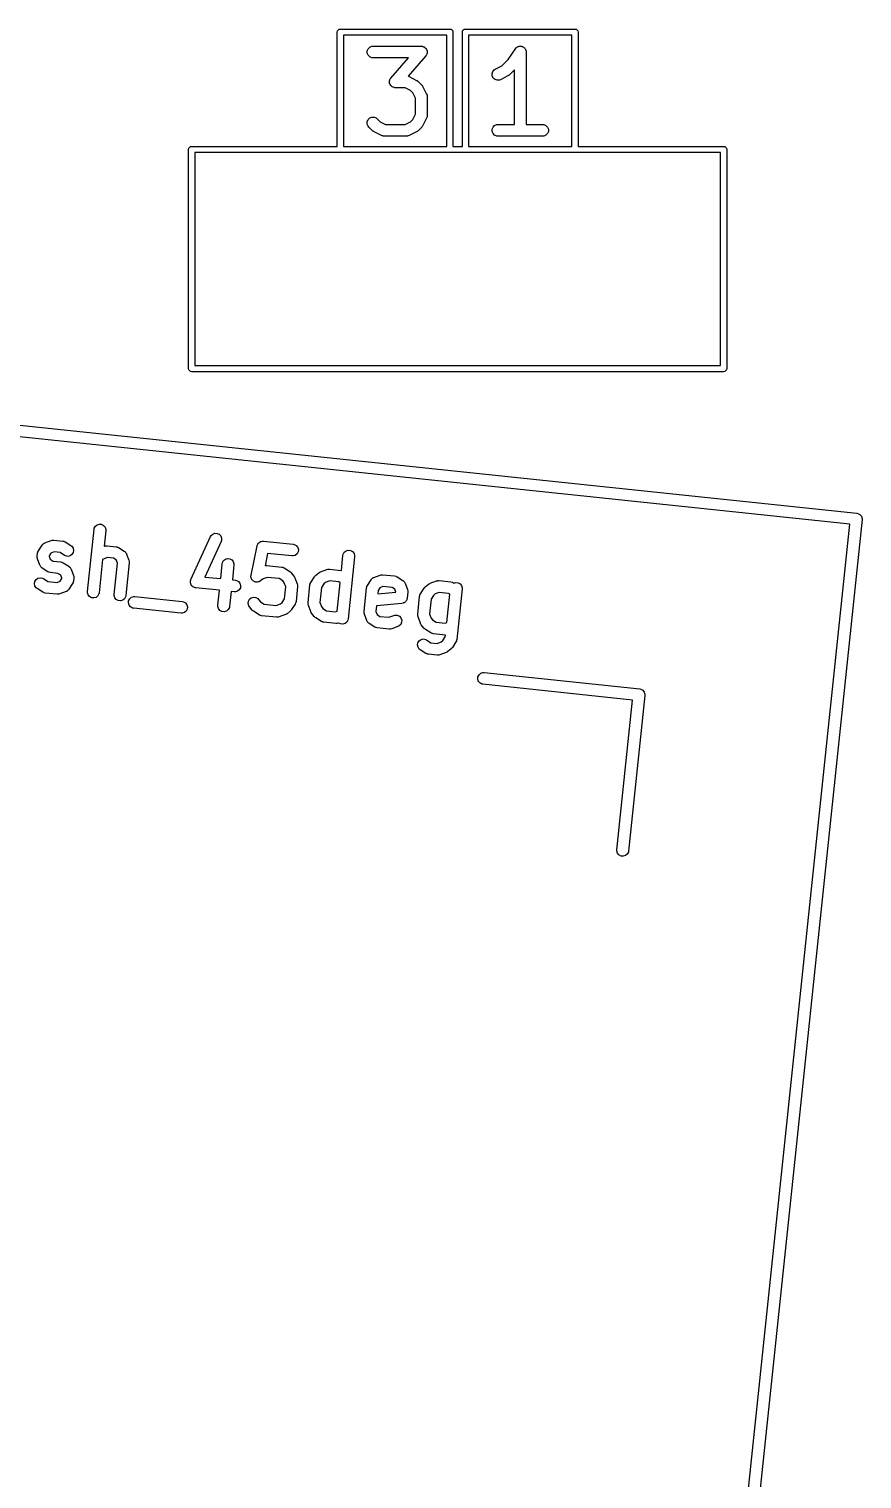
# Model space of a CAD drawing. Extents: x 13 to 301, y -107 to -13.
# Drawn here: x 253.41 to 264.06, y -32.46 to -13.93 of the extents above; entities that cross this region are included whole.
import ezdxf

# ---------------------------------------------------------------- set-up
doc = ezdxf.new("R2010")
doc.units = 0
doc.layers.add('BLACK', color=7, linetype='CONTINUOUS')

msp = doc.modelspace()

# ---------------------------------------------------------------- linework, layer by layer
at = {"layer": 'BLACK', "linetype": 'CONTINUOUS'}
for p, q in [((257.353683, -13.967754), (257.356728, -13.952447)), ((257.353683, -15.427754), (257.353683, -13.967754)), ((257.356728, -13.952447), (257.378376, -13.930799)), ((257.378376, -13.930799), (257.393683, -13.927754)), ((257.393683, -13.927754), (258.793683, -13.927754)), ((257.433683, -14.007754), (257.433683, -15.427754)), ((258.753683, -14.007754), (257.433683, -14.007754)), ((258.753683, -15.427754), (258.753683, -14.007754)), ((258.793683, -13.927754), (258.80899, -13.930799)), ((258.80899, -13.930799), (258.830638, -13.952447)), ((258.830638, -13.952447), (258.833683, -13.967754)), ((258.833683, -13.967754), (258.833683, -15.427754)), ((258.953683, -13.967754), (258.956728, -13.952447)), ((258.953683, -15.427754), (258.953683, -13.967754)), ((258.956728, -13.952447), (258.978376, -13.930799)), ((258.978376, -13.930799), (258.993683, -13.927754)), ((258.993683, -13.927754), (260.393683, -13.927754)), ((259.033683, -14.007754), (259.033683, -15.427754)), ((260.353683, -14.007754), (259.033683, -14.007754)), ((260.353683, -15.427754), (260.353683, -14.007754)), ((260.393683, -13.927754), (260.40899, -13.930799)), ((260.40899, -13.930799), (260.430638, -13.952447)), ((260.430638, -13.952447), (260.433683, -13.967754)), ((260.433683, -13.967754), (260.433683, -15.427754)), ((257.736791, -14.207941), (257.74799, -14.180905)), ((257.736791, -14.237205), (257.736791, -14.207941)), ((257.74799, -14.264241), (257.736791, -14.237205)), ((257.74799, -14.180905), (257.768682, -14.160213)), ((257.768682, -14.284933), (257.74799, -14.264241)), ((257.768682, -14.160213), (257.795718, -14.149014)), ((257.795718, -14.149014), (257.81035, -14.147573)), ((257.81035, -14.147573), (258.429397, -14.147573)), ((258.429397, -14.147573), (258.437135, -14.148335)), ((258.437135, -14.148335), (258.439103, -14.148204)), ((258.439103, -14.148204), (258.440458, -14.148662)), ((258.440458, -14.148662), (258.444029, -14.149014)), ((258.444029, -14.149014), (258.455286, -14.153677)), ((258.455286, -14.153677), (258.466824, -14.157579)), ((258.466824, -14.157579), (258.468728, -14.159244)), ((258.468728, -14.159244), (258.471065, -14.160213)), ((258.471065, -14.160213), (258.479675, -14.168823)), ((258.479675, -14.168823), (258.488848, -14.176849)), ((258.490361, -14.265636), (258.48584, -14.271961)), ((258.488848, -14.176849), (258.48997, -14.179118)), ((258.48997, -14.179118), (258.491757, -14.180905)), ((258.491757, -14.264241), (258.490361, -14.265636)), ((258.491757, -14.180905), (258.496417, -14.192155)), ((258.492305, -14.262917), (258.491757, -14.264241)), ((258.494391, -14.26), (258.492305, -14.262917)), ((258.498292, -14.248462), (258.494391, -14.26)), ((258.496417, -14.192155), (258.50182, -14.203081)), ((258.502956, -14.237205), (258.498292, -14.248462)), ((258.50182, -14.203081), (258.501988, -14.205604)), ((258.501988, -14.205604), (258.502956, -14.207941)), ((258.502956, -14.207941), (258.502956, -14.220125)), ((258.502956, -14.220125), (258.503766, -14.232279)), ((258.503766, -14.232279), (258.502956, -14.234674)), ((258.502956, -14.234674), (258.502956, -14.237205)), ((259.540159, -14.31765), (259.631279, -14.18097)), ((259.631279, -14.18097), (259.631313, -14.180927)), ((259.631313, -14.180927), (259.631323, -14.180905)), ((259.631323, -14.180905), (259.631374, -14.180853)), ((259.631374, -14.180853), (259.640595, -14.169595)), ((259.640595, -14.169595), (259.646764, -14.165463)), ((259.646764, -14.165463), (259.652015, -14.160213)), ((259.652015, -14.160213), (259.658804, -14.1574)), ((259.658804, -14.1574), (259.66491, -14.153312)), ((259.66491, -14.153312), (259.67219, -14.151855)), ((259.67219, -14.151855), (259.679051, -14.149014)), ((259.679051, -14.149014), (259.686399, -14.149014)), ((259.686399, -14.149014), (259.693604, -14.147573)), ((259.693604, -14.147573), (259.700888, -14.149014)), ((259.700888, -14.149014), (259.708315, -14.149014)), ((259.708315, -14.149014), (259.715103, -14.151826)), ((259.715103, -14.151826), (259.722312, -14.153252)), ((259.722312, -14.153252), (259.728491, -14.157371)), ((259.728491, -14.157371), (259.735351, -14.160213)), ((259.735351, -14.160213), (259.740544, -14.165406)), ((259.740544, -14.165406), (259.746661, -14.169484)), ((259.746661, -14.169484), (259.750794, -14.175656)), ((259.750794, -14.175656), (259.756043, -14.180905)), ((259.756043, -14.180905), (259.758854, -14.187692)), ((259.758854, -14.187692), (259.762944, -14.193799)), ((259.762944, -14.193799), (259.7644, -14.20108)), ((259.7644, -14.20108), (259.767242, -14.207941)), ((259.767242, -14.207941), (259.768667, -14.222417)), ((259.768667, -14.222417), (259.768683, -14.222494)), ((259.768683, -14.222494), (259.768677, -14.22252)), ((259.768677, -14.22252), (259.768683, -14.222573)), ((259.768683, -14.222573), (259.768683, -15.147573)), ((257.795718, -14.296132), (257.768682, -14.284933)), ((257.81035, -14.297573), (257.795718, -14.296132)), ((258.264115, -14.297573), (257.81035, -14.297573)), ((258.039621, -14.554137), (258.264115, -14.297573)), ((258.48584, -14.271961), (258.258944, -14.53127)), ((259.342812, -14.471145), (259.361985, -14.449037)), ((259.361985, -14.449037), (259.374428, -14.441205)), ((259.374428, -14.441205), (259.45878, -14.399029)), ((259.45878, -14.399029), (259.540159, -14.31765)), ((259.618683, -14.451258), (259.55624, -14.513701)), ((259.618683, -15.147573), (259.618683, -14.451258)), ((258.021695, -14.593819), (258.022505, -14.591423)), ((258.022505, -14.605972), (258.021695, -14.593819)), ((258.022505, -14.588893), (258.027168, -14.577635)), ((258.022505, -14.591423), (258.022505, -14.588893)), ((258.022505, -14.618157), (258.022505, -14.605972)), ((258.023472, -14.620493), (258.022505, -14.618157)), ((258.023641, -14.623017), (258.023472, -14.620493)), ((258.029043, -14.633942), (258.023641, -14.623017)), ((258.027168, -14.577635), (258.03107, -14.566098)), ((258.033704, -14.645193), (258.029043, -14.633942)), ((258.03107, -14.566098), (258.033155, -14.56318)), ((258.033155, -14.56318), (258.033704, -14.561857)), ((258.033704, -14.561857), (258.035099, -14.560461)), ((258.035099, -14.560461), (258.039621, -14.554137)), ((258.258944, -14.53127), (258.272462, -14.536443)), ((258.272462, -14.536443), (258.3677, -14.584062)), ((258.3677, -14.584062), (258.373999, -14.588026)), ((258.373999, -14.588026), (258.375827, -14.588784)), ((258.375827, -14.588784), (258.377883, -14.590472)), ((258.377883, -14.590472), (258.380143, -14.591894)), ((258.380143, -14.591894), (258.381442, -14.593392)), ((258.381442, -14.593392), (258.387192, -14.598111)), ((258.387192, -14.598111), (258.434811, -14.64573)), ((259.333558, -14.498906), (259.342812, -14.471145)), ((259.335632, -14.528096), (259.333558, -14.498906)), ((259.348719, -14.554271), (259.335632, -14.528096)), ((259.370827, -14.573444), (259.348719, -14.554271)), ((259.398588, -14.582698), (259.370827, -14.573444)), ((259.427778, -14.580624), (259.398588, -14.582698)), ((259.44151, -14.575369), (259.427778, -14.580624)), ((259.536748, -14.52775), (259.44151, -14.575369)), ((259.543047, -14.523785), (259.536748, -14.52775)), ((259.544875, -14.523028), (259.543047, -14.523785)), ((259.546931, -14.521339), (259.544875, -14.523028)), ((259.549191, -14.519918), (259.546931, -14.521339)), ((259.55049, -14.518419), (259.549191, -14.519918)), ((259.55624, -14.513701), (259.55049, -14.518419)), ((258.03549, -14.646979), (258.033704, -14.645193)), ((258.036613, -14.649249), (258.03549, -14.646979)), ((258.045785, -14.657274), (258.036613, -14.649249)), ((258.054396, -14.665885), (258.045785, -14.657274)), ((258.056732, -14.666853), (258.054396, -14.665885)), ((258.058637, -14.668519), (258.056732, -14.666853)), ((258.070174, -14.67242), (258.058637, -14.668519)), ((258.081432, -14.677084), (258.070174, -14.67242)), ((258.085002, -14.677435), (258.081432, -14.677084)), ((258.086358, -14.677894), (258.085002, -14.677435)), ((258.088325, -14.677762), (258.086358, -14.677894)), ((258.096064, -14.678525), (258.088325, -14.677762)), ((258.221216, -14.678525), (258.096064, -14.678525)), ((258.289732, -14.712783), (258.221216, -14.678525)), ((258.320139, -14.74319), (258.289732, -14.712783)), ((258.354397, -14.811706), (258.320139, -14.74319)), ((258.354397, -15.014391), (258.354397, -14.811706)), ((258.434811, -14.64573), (258.439529, -14.651479)), ((258.439529, -14.651479), (258.441028, -14.652779)), ((258.441028, -14.652779), (258.442449, -14.655038)), ((258.442449, -14.655038), (258.444138, -14.657095)), ((258.444138, -14.657095), (258.444895, -14.658922)), ((258.444895, -14.658922), (258.44886, -14.665222)), ((258.44886, -14.665222), (258.496479, -14.76046)), ((258.496479, -14.76046), (258.501734, -14.774191)), ((258.501734, -14.774191), (258.501925, -14.77688)), ((258.501925, -14.77688), (258.502956, -14.779369)), ((258.502956, -14.779369), (258.504397, -14.794001)), ((258.504397, -14.794001), (258.504397, -15.032096)), ((257.736791, -15.112702), (257.74799, -15.085666)), ((257.736791, -15.141965), (257.736791, -15.112702)), ((257.747989, -15.169001), (257.736791, -15.141965)), ((257.757316, -15.180366), (257.747989, -15.169001)), ((257.74799, -15.085666), (257.768683, -15.064973)), ((257.804935, -15.227986), (257.757316, -15.180366)), ((257.768683, -15.064973), (257.795719, -15.053775)), ((257.795719, -15.053775), (257.824982, -15.053775)), ((257.824982, -15.053775), (257.852018, -15.064974)), ((257.852018, -15.064974), (257.863384, -15.074302)), ((257.863384, -15.074302), (257.902396, -15.113315)), ((257.902396, -15.113315), (257.970912, -15.147573)), ((257.970912, -15.147573), (258.221216, -15.147573)), ((258.221216, -15.147573), (258.289731, -15.113315)), ((258.289731, -15.113315), (258.320138, -15.082907)), ((258.320138, -15.082907), (258.354397, -15.014391)), ((258.434811, -15.180367), (258.387193, -15.227986)), ((258.439529, -15.174617), (258.434811, -15.180367)), ((258.441028, -15.173318), (258.439529, -15.174617)), ((258.442449, -15.171059), (258.441028, -15.173318)), ((258.444139, -15.169001), (258.442449, -15.171059)), ((258.444896, -15.167171), (258.444139, -15.169001)), ((258.44886, -15.160875), (258.444896, -15.167171)), ((258.496479, -15.065637), (258.44886, -15.160875)), ((258.501734, -15.051906), (258.496479, -15.065637)), ((258.501925, -15.049216), (258.501734, -15.051906)), ((258.502956, -15.046728), (258.501925, -15.049216)), ((258.504397, -15.032096), (258.502956, -15.046728)), ((259.33441, -15.207941), (259.345609, -15.180905)), ((259.345609, -15.180905), (259.366301, -15.160213)), ((259.366301, -15.160213), (259.393337, -15.149014)), ((259.393337, -15.149014), (259.407969, -15.147573)), ((259.407969, -15.147573), (259.618683, -15.147573)), ((259.768683, -15.147573), (259.979397, -15.147573)), ((259.979397, -15.147573), (259.994029, -15.149014)), ((259.994029, -15.149014), (260.021065, -15.160213)), ((260.021065, -15.160213), (260.041757, -15.180905)), ((260.041757, -15.180905), (260.052956, -15.207941)), ((257.810684, -15.232704), (257.804935, -15.227986)), ((257.811985, -15.234204), (257.810684, -15.232704)), ((257.814244, -15.235626), (257.811985, -15.234204)), ((257.816301, -15.237314), (257.814244, -15.235626)), ((257.818128, -15.238071), (257.816301, -15.237314)), ((257.824428, -15.242036), (257.818128, -15.238071)), ((257.919666, -15.289655), (257.824428, -15.242036)), ((257.933397, -15.29491), (257.919666, -15.289655)), ((257.936086, -15.295101), (257.933397, -15.29491)), ((257.938575, -15.296132), (257.936086, -15.295101)), ((257.953207, -15.297573), (257.938575, -15.296132)), ((258.238921, -15.297573), (257.953207, -15.297573)), ((258.253553, -15.296132), (258.238921, -15.297573)), ((258.256042, -15.2951), (258.253553, -15.296132)), ((258.25873, -15.29491), (258.256042, -15.2951)), ((258.272462, -15.289655), (258.25873, -15.29491)), ((258.3677, -15.242036), (258.272462, -15.289655)), ((258.373999, -15.238071), (258.3677, -15.242036)), ((258.375827, -15.237314), (258.373999, -15.238071)), ((258.377883, -15.235626), (258.375827, -15.237314)), ((258.380143, -15.234204), (258.377883, -15.235626)), ((258.381443, -15.232704), (258.380143, -15.234204)), ((258.387193, -15.227986), (258.381443, -15.232704)), ((259.33441, -15.237205), (259.33441, -15.207941)), ((259.345609, -15.264241), (259.33441, -15.237205)), ((259.366301, -15.284933), (259.345609, -15.264241)), ((259.393337, -15.296132), (259.366301, -15.284933)), ((259.407969, -15.297573), (259.393337, -15.296132)), ((259.979397, -15.297573), (259.407969, -15.297573)), ((259.994029, -15.296132), (259.979397, -15.297573)), ((260.021065, -15.284933), (259.994029, -15.296132)), ((260.041757, -15.264241), (260.021065, -15.284933)), ((260.052956, -15.237205), (260.041757, -15.264241)), ((260.052956, -15.207941), (260.052956, -15.237205)), ((255.453683, -15.467754), (255.456728, -15.452447)), ((255.453683, -18.267754), (255.453683, -15.467754)), ((255.456728, -15.452447), (255.478376, -15.430799)), ((255.478376, -15.430799), (255.493683, -15.427754)), ((255.493683, -15.427754), (257.353683, -15.427754)), ((255.533683, -15.507754), (255.533683, -18.227754)), ((262.253683, -15.507754), (255.533683, -15.507754)), ((257.433683, -15.427754), (258.753683, -15.427754)), ((258.833683, -15.427754), (258.953683, -15.427754)), ((259.033683, -15.427754), (260.353683, -15.427754)), ((260.433683, -15.427754), (262.293683, -15.427754)), ((262.253683, -18.227754), (262.253683, -15.507754)), ((262.293683, -15.427754), (262.30899, -15.430799)), ((262.30899, -15.430799), (262.330638, -15.452447)), ((262.330638, -15.452447), (262.333683, -15.467754)), ((262.333683, -15.467754), (262.333683, -18.267754)), ((245.050328, -18.12374), (263.99597, -20.115008)), ((263.905701, -20.256346), (245.109237, -18.280757)), ((255.456728, -18.283061), (255.453683, -18.267754)), ((255.478376, -18.304709), (255.456728, -18.283061)), ((255.493683, -18.307754), (255.478376, -18.304709)), ((262.293683, -18.307754), (255.493683, -18.307754)), ((255.533683, -18.227754), (262.253683, -18.227754)), ((262.30899, -18.304709), (262.293683, -18.307754)), ((262.330638, -18.283061), (262.30899, -18.304709)), ((262.333683, -18.267754), (262.330638, -18.283061)), ((264.062719, -20.197437), (262.071451, -39.143079)), ((263.99597, -20.115008), (264.010371, -20.11797)), ((264.010371, -20.11797), (264.036088, -20.131934)), ((264.036088, -20.131934), (264.054504, -20.154676)), ((264.054504, -20.154676), (264.062816, -20.182734)), ((264.062814, -20.182744), (264.062719, -20.197437)), ((264.062816, -20.182734), (264.062814, -20.182744)), ((254.161136, -21.117272), (254.244759, -20.321654)), ((254.244759, -20.321654), (254.247721, -20.307253)), ((254.247721, -20.307253), (254.261685, -20.281535)), ((254.261685, -20.281535), (254.284427, -20.26312)), ((254.284427, -20.26312), (254.312485, -20.254808)), ((254.312485, -20.254808), (254.341589, -20.257867)), ((254.341589, -20.257867), (254.367306, -20.271831)), ((254.367306, -20.271831), (254.385722, -20.294572)), ((254.393937, -20.337333), (254.372774, -20.538681)), ((254.385722, -20.294572), (254.394034, -20.322631)), ((254.394034, -20.322631), (254.393937, -20.337333)), ((255.739988, -20.403157), (255.761368, -20.383175)), ((255.761368, -20.383175), (255.788766, -20.372896)), ((255.788766, -20.372896), (255.818013, -20.373884)), ((255.818013, -20.373884), (255.844656, -20.385989)), ((261.930112, -39.052809), (263.905701, -20.256346)), ((253.534361, -20.596313), (253.580212, -20.524522)), ((253.580212, -20.524522), (253.581997, -20.522251)), ((253.581997, -20.522251), (253.582502, -20.521142)), ((253.582502, -20.521142), (253.583894, -20.51984)), ((253.583894, -20.51984), (253.589302, -20.512966)), ((253.589302, -20.512966), (253.597011, -20.50758)), ((253.597011, -20.50758), (253.603882, -20.50116)), ((253.603882, -20.50116), (253.611733, -20.497298)), ((253.611733, -20.497298), (253.613293, -20.496209)), ((253.613293, -20.496209), (253.61448, -20.495947)), ((253.61448, -20.495947), (253.617075, -20.494671)), ((253.617075, -20.494671), (253.69683, -20.464749)), ((253.69683, -20.464749), (253.711036, -20.460959)), ((253.711036, -20.460959), (253.713729, -20.461049)), ((253.713729, -20.461049), (253.716312, -20.460285)), ((253.716312, -20.460285), (253.731015, -20.460381)), ((253.731015, -20.460381), (253.844674, -20.472327)), ((253.844674, -20.472327), (253.859076, -20.475289)), ((253.859076, -20.475289), (253.861444, -20.476575)), ((253.861444, -20.476575), (253.864097, -20.477046)), ((253.864097, -20.477046), (253.877204, -20.483707)), ((253.877204, -20.483707), (253.948995, -20.529557)), ((253.948995, -20.529557), (253.960551, -20.538647)), ((253.960551, -20.538647), (253.977308, -20.562638)), ((253.977308, -20.562638), (253.98361, -20.591214)), ((254.372774, -20.538681), (254.378788, -20.536425)), ((254.378788, -20.536425), (254.392993, -20.532635)), ((254.392993, -20.532635), (254.395687, -20.532726)), ((254.395687, -20.532726), (254.39827, -20.531961)), ((254.39827, -20.531961), (254.412973, -20.532057)), ((254.412973, -20.532057), (254.526632, -20.544003)), ((254.526632, -20.544003), (254.541034, -20.546965)), ((254.541034, -20.546965), (254.543402, -20.548251)), ((254.543402, -20.548251), (254.546055, -20.548722)), ((254.546055, -20.548722), (254.559163, -20.555384)), ((254.559163, -20.555384), (254.630954, -20.601235)), ((255.48346, -20.96427), (255.732624, -20.415882)), ((255.869188, -20.477931), (255.663068, -20.931582)), ((255.732624, -20.415882), (255.739988, -20.403157)), ((255.844656, -20.385989), (255.864638, -20.407369)), ((255.864638, -20.407369), (255.874917, -20.434767)), ((255.873929, -20.464014), (255.869188, -20.477931)), ((255.874917, -20.434767), (255.873929, -20.464014)), ((256.251963, -20.908167), (256.32967, -20.533284)), ((256.32967, -20.533284), (256.331289, -20.528094)), ((256.331289, -20.528094), (256.331482, -20.526266)), ((256.331482, -20.526266), (256.332372, -20.524625)), ((256.332372, -20.524625), (256.334051, -20.519249)), ((256.334051, -20.519249), (256.340215, -20.510182)), ((256.340215, -20.510182), (256.345446, -20.500549)), ((256.345446, -20.500549), (256.348379, -20.498173)), ((256.348379, -20.498173), (256.350504, -20.495049)), ((256.350504, -20.495049), (256.35967, -20.48903)), ((256.35967, -20.48903), (256.368188, -20.482133)), ((256.368188, -20.482133), (256.371808, -20.48106)), ((256.371808, -20.48106), (256.374965, -20.478988)), ((256.374965, -20.478988), (256.385736, -20.476935)), ((256.385736, -20.476935), (256.396246, -20.473822)), ((256.396246, -20.473822), (256.401876, -20.473858)), ((256.401876, -20.473858), (256.403712, -20.473509)), ((256.403712, -20.473509), (256.405513, -20.473882)), ((256.405513, -20.473882), (256.410949, -20.473918)), ((256.410949, -20.473918), (256.789814, -20.513738)), ((256.789814, -20.513738), (256.804215, -20.5167)), ((256.804215, -20.5167), (256.829932, -20.530664)), ((256.829932, -20.530664), (256.848348, -20.553406)), ((256.848348, -20.553406), (256.85666, -20.581464)), ((253.518902, -20.681433), (253.518998, -20.666731)), ((253.519667, -20.684015), (253.518902, -20.681433)), ((253.518998, -20.666731), (253.52298, -20.628843)), ((253.519576, -20.68671), (253.519667, -20.684015)), ((253.523367, -20.700916), (253.519576, -20.68671)), ((253.52298, -20.628843), (253.525942, -20.614442)), ((253.55329, -20.780671), (253.523367, -20.700916)), ((253.525942, -20.614442), (253.527228, -20.612073)), ((253.527228, -20.612073), (253.527699, -20.609421)), ((253.527699, -20.609421), (253.534361, -20.596313)), ((253.670307, -20.662131), (253.670026, -20.664801)), ((253.670026, -20.664801), (253.684948, -20.704573)), ((253.693171, -20.626331), (253.670307, -20.662131)), ((253.684948, -20.704573), (253.720748, -20.727437)), ((253.732944, -20.611409), (253.693171, -20.626331)), ((253.720748, -20.727437), (253.8168, -20.737533)), ((253.811386, -20.619654), (253.732944, -20.611409)), ((253.868257, -20.655975), (253.811386, -20.619654)), ((253.8168, -20.737533), (253.831202, -20.740495)), ((253.831202, -20.740495), (253.83357, -20.741781)), ((253.83357, -20.741781), (253.836223, -20.742252)), ((253.836223, -20.742252), (253.84933, -20.748913)), ((253.84933, -20.748913), (253.921121, -20.794763)), ((253.881364, -20.662636), (253.868257, -20.655975)), ((253.910178, -20.66775), (253.881364, -20.662636)), ((253.938754, -20.661448), (253.910178, -20.66775)), ((253.962745, -20.644691), (253.938754, -20.661448)), ((253.978496, -20.620028), (253.962745, -20.644691)), ((253.98361, -20.591214), (253.978496, -20.620028)), ((254.354851, -20.709208), (254.310314, -21.132952)), ((254.363117, -20.702514), (254.354851, -20.709208)), ((254.414901, -20.683085), (254.363117, -20.702514)), ((254.493344, -20.69133), (254.414901, -20.683085)), ((254.529144, -20.714194), (254.493344, -20.69133)), ((254.502115, -21.15311), (254.544066, -20.753967)), ((254.544066, -20.753967), (254.529144, -20.714194)), ((254.630954, -20.601235), (254.633224, -20.60302)), ((254.633224, -20.60302), (254.634334, -20.603525)), ((254.634334, -20.603525), (254.635635, -20.604917)), ((254.635635, -20.604917), (254.64251, -20.610325)), ((254.64251, -20.610325), (254.647895, -20.618034)), ((254.647895, -20.618034), (254.654316, -20.624905)), ((254.695095, -20.752037), (254.651293, -21.16879)), ((254.654316, -20.624905), (254.658177, -20.632756)), ((254.658177, -20.632756), (254.659267, -20.634316)), ((254.659267, -20.634316), (254.659528, -20.635503)), ((254.659528, -20.635503), (254.660805, -20.638098)), ((254.660805, -20.638098), (254.690727, -20.717853)), ((254.690727, -20.717853), (254.694517, -20.732059)), ((254.694517, -20.732059), (254.694426, -20.734749)), ((254.694426, -20.734749), (254.695192, -20.737335)), ((254.695192, -20.737335), (254.695095, -20.752037)), ((255.883893, -20.76207), (255.886855, -20.747669)), ((255.886855, -20.747669), (255.900819, -20.721952)), ((255.900819, -20.721952), (255.923561, -20.703536)), ((255.923561, -20.703536), (255.951619, -20.695224)), ((255.951619, -20.695224), (255.980723, -20.698283)), ((255.980723, -20.698283), (256.00644, -20.712247)), ((256.00644, -20.712247), (256.024856, -20.734988)), ((256.024856, -20.734988), (256.033168, -20.763047)), ((256.462771, -20.63019), (256.430315, -20.786771)), ((256.774135, -20.662916), (256.462771, -20.63019)), ((256.788837, -20.663013), (256.774135, -20.662916)), ((256.816896, -20.654701), (256.788837, -20.663013)), ((256.839637, -20.636285), (256.816896, -20.654701)), ((256.853601, -20.610568), (256.839637, -20.636285)), ((256.85666, -20.581464), (256.853601, -20.610568)), ((257.407183, -20.846878), (257.42723, -20.656146)), ((257.42723, -20.656146), (257.430192, -20.641745)), ((257.430192, -20.641745), (257.444156, -20.616027)), ((257.444156, -20.616027), (257.466898, -20.597612)), ((257.466898, -20.597612), (257.494956, -20.5893)), ((257.576408, -20.671825), (257.492785, -21.467443)), ((257.494956, -20.5893), (257.52406, -20.592359)), ((257.52406, -20.592359), (257.549777, -20.606323)), ((257.549777, -20.606323), (257.568193, -20.629064)), ((257.568193, -20.629064), (257.576505, -20.657123)), ((257.576505, -20.657123), (257.576408, -20.671825)), ((253.527621, -20.946866), (253.556197, -20.940565)), ((253.554564, -20.783262), (253.55329, -20.780671)), ((253.554827, -20.784452), (253.554564, -20.783262)), ((253.555917, -20.786013), (253.554827, -20.784452)), ((253.559779, -20.793864), (253.555917, -20.786013)), ((253.556197, -20.940565), (253.585011, -20.945679)), ((253.566201, -20.800735), (253.559779, -20.793864)), ((253.571585, -20.808443), (253.566201, -20.800735)), ((253.578457, -20.813849), (253.571585, -20.808443)), ((253.579761, -20.815244), (253.578457, -20.813849)), ((253.580871, -20.815748), (253.579761, -20.815244)), ((253.58314, -20.817533), (253.580871, -20.815748)), ((253.654932, -20.863385), (253.58314, -20.817533)), ((253.668039, -20.870046), (253.654932, -20.863385)), ((253.670691, -20.870516), (253.668039, -20.870046)), ((253.67306, -20.871803), (253.670691, -20.870516)), ((253.687461, -20.874765), (253.67306, -20.871803)), ((253.783512, -20.88486), (253.687461, -20.874765)), ((253.819312, -20.907724), (253.783512, -20.88486)), ((253.834234, -20.947496), (253.819312, -20.907724)), ((253.921121, -20.794763), (253.923392, -20.79655)), ((253.923392, -20.79655), (253.924502, -20.797054)), ((253.924502, -20.797054), (253.925802, -20.798445)), ((253.925802, -20.798445), (253.932677, -20.803853)), ((253.932677, -20.803853), (253.938061, -20.811562)), ((253.938061, -20.811562), (253.944484, -20.818434)), ((253.944484, -20.818434), (253.948346, -20.826287)), ((253.948346, -20.826287), (253.949434, -20.827844)), ((253.949434, -20.827844), (253.949695, -20.829029)), ((253.949695, -20.829029), (253.950973, -20.831627)), ((253.950973, -20.831627), (253.980895, -20.911382)), ((253.980895, -20.911382), (253.984685, -20.925588)), ((253.984685, -20.925588), (253.984594, -20.928278)), ((253.984594, -20.928278), (253.98536, -20.930864)), ((253.98536, -20.930864), (253.985263, -20.945566)), ((255.663068, -20.931582), (255.863858, -20.952687)), ((255.863858, -20.952687), (255.883893, -20.76207)), ((256.033071, -20.777749), (256.013036, -20.968366)), ((256.033168, -20.763047), (256.033071, -20.777749)), ((256.250404, -20.922787), (256.251963, -20.908167)), ((256.251111, -20.926498), (256.250404, -20.922787)), ((256.250717, -20.930253), (256.251111, -20.926498)), ((256.25383, -20.940763), (256.250717, -20.930253)), ((256.255883, -20.951534), (256.25383, -20.940763)), ((256.456795, -20.936002), (256.405009, -20.955431)), ((256.430315, -20.786771), (256.434887, -20.785552)), ((256.434887, -20.785552), (256.43758, -20.785642)), ((256.43758, -20.785642), (256.440163, -20.784878)), ((256.440163, -20.784878), (256.454866, -20.784974)), ((256.454866, -20.784974), (256.644297, -20.804884)), ((256.611009, -20.952211), (256.456795, -20.936002)), ((256.644297, -20.804884), (256.658698, -20.807846)), ((256.658698, -20.807846), (256.661066, -20.809132)), ((256.661066, -20.809132), (256.66372, -20.809603)), ((256.66372, -20.809603), (256.676828, -20.816265)), ((256.676828, -20.816265), (256.748619, -20.862116)), ((256.748619, -20.862116), (256.754466, -20.866715)), ((256.754466, -20.866715), (256.756206, -20.86766)), ((256.756206, -20.86766), (256.758077, -20.869555)), ((256.758077, -20.869555), (256.760175, -20.871206)), ((256.760175, -20.871206), (256.76131, -20.872831)), ((256.76131, -20.872831), (256.766534, -20.878124)), ((256.766534, -20.878124), (256.80044, -20.919992)), ((256.80044, -20.919992), (256.804535, -20.926208)), ((256.804535, -20.926208), (256.805886, -20.927654)), ((256.805886, -20.927654), (256.807061, -20.930043)), ((256.807061, -20.930043), (256.808528, -20.93227)), ((256.808528, -20.93227), (256.80909, -20.934169)), ((256.80909, -20.934169), (256.812375, -20.940847)), ((256.812375, -20.940847), (256.842297, -21.020603)), ((257.015943, -21.000547), (257.061794, -20.928756)), ((257.061794, -20.928756), (257.066394, -20.922907)), ((257.066394, -20.922907), (257.067339, -20.921168)), ((257.067339, -20.921168), (257.069233, -20.919297)), ((257.069233, -20.919297), (257.070884, -20.9172)), ((257.070884, -20.9172), (257.072509, -20.916064)), ((257.072509, -20.916064), (257.077803, -20.91084)), ((257.077803, -20.91084), (257.119671, -20.876936)), ((257.119671, -20.876936), (257.125884, -20.872842)), ((257.125884, -20.872842), (257.127331, -20.871491)), ((257.127331, -20.871491), (257.129722, -20.870314)), ((257.129722, -20.870314), (257.131949, -20.868848)), ((257.131949, -20.868848), (257.133848, -20.868285)), ((257.133848, -20.868285), (257.140524, -20.865002)), ((257.140524, -20.865002), (257.22028, -20.835078)), ((257.22028, -20.835078), (257.234485, -20.831288)), ((257.234485, -20.831288), (257.237179, -20.831379)), ((257.237179, -20.831379), (257.239762, -20.830614)), ((257.239762, -20.830614), (257.254465, -20.83071)), ((257.254465, -20.83071), (257.406012, -20.846638)), ((257.406012, -20.846638), (257.407183, -20.846878)), ((257.809291, -20.943166), (257.817142, -20.939304)), ((257.817142, -20.939304), (257.818702, -20.938215)), ((257.818702, -20.938215), (257.819889, -20.937953)), ((257.819889, -20.937953), (257.822484, -20.936677)), ((257.822484, -20.936677), (257.902239, -20.906755)), ((257.902239, -20.906755), (257.916445, -20.902965)), ((257.916445, -20.902965), (257.919138, -20.903055)), ((257.919138, -20.903055), (257.921721, -20.902291)), ((257.921721, -20.902291), (257.936424, -20.902387)), ((257.936424, -20.902387), (258.08797, -20.918315)), ((258.08797, -20.918315), (258.102371, -20.921277)), ((258.102371, -20.921277), (258.104739, -20.922563)), ((258.104739, -20.922563), (258.107392, -20.923034)), ((258.107392, -20.923034), (258.1205, -20.929696)), ((258.1205, -20.929696), (258.192291, -20.975547)), ((253.482765, -21.017101), (253.487879, -20.988287)), ((253.489066, -21.045677), (253.482765, -21.017101)), ((253.487879, -20.988287), (253.50363, -20.963624)), ((253.505824, -21.069668), (253.489066, -21.045677)), ((253.50363, -20.963624), (253.527621, -20.946866)), ((253.51738, -21.078758), (253.505824, -21.069668)), ((253.589171, -21.124608), (253.51738, -21.078758)), ((253.585011, -20.945679), (253.598118, -20.95234)), ((253.602278, -21.131269), (253.589171, -21.124608)), ((253.598118, -20.95234), (253.654988, -20.98866)), ((253.654988, -20.98866), (253.771318, -21.000888)), ((253.771318, -21.000888), (253.811089, -20.985966)), ((253.887188, -21.117625), (253.807431, -21.147548)), ((253.811089, -20.985966), (253.833953, -20.950165)), ((253.833953, -20.950165), (253.834234, -20.947496)), ((253.889778, -21.11635), (253.887188, -21.117625)), ((253.89097, -21.116088), (253.889778, -21.11635)), ((253.892533, -21.114995), (253.89097, -21.116088)), ((253.900381, -21.111136), (253.892533, -21.114995)), ((253.907248, -21.104717), (253.900381, -21.111136)), ((253.914961, -21.09933), (253.907248, -21.104717)), ((253.920371, -21.092451), (253.914961, -21.09933)), ((253.92176, -21.091154), (253.920371, -21.092451)), ((253.922262, -21.090047), (253.92176, -21.091154)), ((253.924051, -21.087774), (253.922262, -21.090047)), ((253.969901, -21.015983), (253.924051, -21.087774)), ((253.976562, -21.002876), (253.969901, -21.015983)), ((253.977032, -21.000223), (253.976562, -21.002876)), ((253.978319, -20.997855), (253.977032, -21.000223)), ((253.981281, -20.983453), (253.978319, -20.997855)), ((253.985263, -20.945566), (253.981281, -20.983453)), ((254.16104, -21.131975), (254.161136, -21.117272)), ((255.477056, -21.002158), (255.478313, -20.990194)), ((255.477821, -21.004743), (255.477056, -21.002158)), ((255.477731, -21.007435), (255.477821, -21.004743)), ((255.481953, -21.018689), (255.477731, -21.007435)), ((255.478313, -20.990194), (255.478719, -20.978188)), ((255.478719, -20.978188), (255.479957, -20.974552)), ((255.479957, -20.974552), (255.480115, -20.973054)), ((255.480115, -20.973054), (255.481061, -20.97131)), ((255.481061, -20.97131), (255.48346, -20.96427)), ((255.485368, -21.030216), (255.481953, -21.018689)), ((255.487063, -21.032309), (255.485368, -21.030216)), ((255.48801, -21.034833), (255.487063, -21.032309)), ((255.496221, -21.043618), (255.48801, -21.034833)), ((255.503784, -21.052958), (255.496221, -21.043618)), ((255.506151, -21.054243), (255.503784, -21.052958)), ((255.507992, -21.056213), (255.506151, -21.054243)), ((255.518935, -21.061185), (255.507992, -21.056213)), ((255.529501, -21.066922), (255.518935, -21.061185)), ((255.533267, -21.067696), (255.529501, -21.066922)), ((255.534635, -21.068318), (255.533267, -21.067696)), ((255.536613, -21.068384), (255.534635, -21.068318)), ((255.543902, -21.069884), (255.536613, -21.068384)), ((255.848179, -21.101865), (255.543902, -21.069884)), ((255.828145, -21.292482), (255.848179, -21.101865)), ((255.997357, -21.117544), (255.977323, -21.308162)), ((256.036428, -21.121651), (255.997357, -21.117544)), ((256.013036, -20.968366), (256.052108, -20.972473)), ((256.051131, -21.121748), (256.036428, -21.121651)), ((256.079189, -21.113436), (256.051131, -21.121748)), ((256.052108, -20.972473), (256.066509, -20.975435)), ((256.066509, -20.975435), (256.092226, -20.989399)), ((256.101931, -21.09502), (256.079189, -21.113436)), ((256.092226, -20.989399), (256.110642, -21.012141)), ((256.115895, -21.069303), (256.101931, -21.09502)), ((256.110642, -21.012141), (256.118953, -21.040199)), ((256.118953, -21.040199), (256.115895, -21.069303)), ((256.257955, -20.954689), (256.255883, -20.951534)), ((256.259028, -20.958312), (256.257955, -20.954689)), ((256.265927, -20.966831), (256.259028, -20.958312)), ((256.271944, -20.975995), (256.265927, -20.966831)), ((256.275068, -20.978119), (256.271944, -20.975995)), ((256.277445, -20.981054), (256.275068, -20.978119)), ((256.287076, -20.986283), (256.277445, -20.981054)), ((256.296144, -20.992448), (256.287076, -20.986283)), ((256.299843, -20.993214), (256.296144, -20.992448)), ((256.303163, -20.995017), (256.299843, -20.993214)), ((256.314061, -20.996162), (256.303163, -20.995017)), ((256.324799, -20.998388), (256.314061, -20.996162)), ((256.32851, -20.99768), (256.324799, -20.998388)), ((256.332265, -20.998075), (256.32851, -20.99768)), ((256.342775, -20.994961), (256.332265, -20.998075)), ((256.353546, -20.992909), (256.342775, -20.994961)), ((256.356701, -20.990836), (256.353546, -20.992909)), ((256.360324, -20.989764), (256.356701, -20.990836)), ((256.372602, -20.981675), (256.360324, -20.989764)), ((256.405009, -20.955431), (256.372602, -20.981675)), ((256.657623, -20.981982), (256.611009, -20.952211)), ((256.676207, -21.004931), (256.657623, -20.981982)), ((256.695636, -21.056717), (256.676207, -21.004931)), ((256.679427, -21.210931), (256.695636, -21.056717)), ((256.846665, -21.054788), (256.826755, -21.24422)), ((256.842297, -21.020603), (256.846087, -21.034809)), ((256.846087, -21.034809), (256.845995, -21.037503)), ((256.845995, -21.037503), (256.846761, -21.040086)), ((256.846761, -21.040086), (256.846665, -21.054788)), ((256.98067, -21.260397), (257.004562, -21.033078)), ((257.004562, -21.033078), (257.007524, -21.018676)), ((257.007524, -21.018676), (257.00881, -21.016307)), ((257.00881, -21.016307), (257.009281, -21.013655)), ((257.009281, -21.013655), (257.015943, -21.000547)), ((257.151889, -21.066365), (257.131698, -21.258467)), ((257.181659, -21.019752), (257.151889, -21.066365)), ((257.204611, -21.001166), (257.181659, -21.019752)), ((257.256393, -20.981738), (257.204611, -21.001166)), ((257.372723, -20.993965), (257.256393, -20.981738)), ((257.352434, -21.367778), (257.390528, -21.005336)), ((257.390528, -21.005336), (257.372723, -20.993965)), ((257.696533, -21.373942), (257.728389, -21.07085)), ((257.728389, -21.07085), (257.731351, -21.056449)), ((257.731351, -21.056449), (257.732637, -21.05408)), ((257.732637, -21.05408), (257.733108, -21.051427)), ((257.733108, -21.051427), (257.73977, -21.038319)), ((257.73977, -21.038319), (257.785621, -20.966528)), ((257.785621, -20.966528), (257.787406, -20.964257)), ((257.787406, -20.964257), (257.787911, -20.963148)), ((257.787911, -20.963148), (257.789303, -20.961846)), ((257.789303, -20.961846), (257.794711, -20.954972)), ((257.794711, -20.954972), (257.80242, -20.949586)), ((257.80242, -20.949586), (257.809291, -20.943166)), ((257.875716, -21.104137), (257.871201, -21.147091)), ((257.871201, -21.147091), (258.104331, -21.125423)), ((257.89858, -21.068337), (257.875716, -21.104137)), ((257.938353, -21.053415), (257.89858, -21.068337)), ((258.054681, -21.065642), (257.938353, -21.053415)), ((258.090481, -21.088506), (258.054681, -21.065642)), ((258.104331, -21.125423), (258.090481, -21.088506)), ((258.192291, -20.975547), (258.194561, -20.977332)), ((258.194561, -20.977332), (258.195671, -20.977837)), ((258.195671, -20.977837), (258.196972, -20.979229)), ((258.196972, -20.979229), (258.203847, -20.984637)), ((258.203847, -20.984637), (258.209232, -20.992346)), ((258.209232, -20.992346), (258.215653, -20.999217)), ((258.215653, -20.999217), (258.219514, -21.007068)), ((258.219514, -21.007068), (258.220604, -21.008628)), ((258.220604, -21.008628), (258.220865, -21.009815)), ((258.220865, -21.009815), (258.222142, -21.01241)), ((258.222142, -21.01241), (258.252064, -21.092165)), ((258.252064, -21.092165), (258.255854, -21.106371)), ((258.255854, -21.106371), (258.255763, -21.109064)), ((258.255763, -21.109064), (258.256528, -21.111647)), ((258.256528, -21.111647), (258.256432, -21.12635)), ((258.417745, -21.147883), (258.463596, -21.076092)), ((258.463596, -21.076092), (258.468196, -21.070243)), ((258.468196, -21.070243), (258.469141, -21.068504)), ((258.469141, -21.068504), (258.471035, -21.066633)), ((258.471035, -21.066633), (258.472686, -21.064536)), ((258.472686, -21.064536), (258.474311, -21.0634)), ((258.474311, -21.0634), (258.479605, -21.058176)), ((258.479605, -21.058176), (258.521474, -21.024271)), ((258.521474, -21.024271), (258.527687, -21.020178)), ((258.527687, -21.020178), (258.529135, -21.018825)), ((258.529135, -21.018825), (258.531528, -21.017647)), ((258.531528, -21.017647), (258.533752, -21.016183)), ((258.533752, -21.016183), (258.535648, -21.015621)), ((258.535648, -21.015621), (258.542328, -21.012336)), ((258.542328, -21.012336), (258.622083, -20.982414)), ((258.622083, -20.982414), (258.636289, -20.978624)), ((258.636289, -20.978624), (258.638982, -20.978714)), ((258.638982, -20.978714), (258.641565, -20.97795)), ((258.641565, -20.97795), (258.656268, -20.978046)), ((258.656268, -20.978046), (258.807814, -20.993974)), ((258.807814, -20.993974), (258.822215, -20.996936)), ((258.822215, -20.996936), (258.824583, -20.998222)), ((258.824583, -20.998222), (258.827236, -20.998693)), ((258.827236, -20.998693), (258.840343, -21.005354)), ((258.840343, -21.005354), (258.845629, -21.00873)), ((258.845629, -21.00873), (258.868884, -21.001841)), ((258.868884, -21.001841), (258.897988, -21.0049)), ((258.950336, -21.084366), (258.882641, -21.728438)), ((258.897988, -21.0049), (258.923705, -21.018864)), ((258.923705, -21.018864), (258.942121, -21.041605)), ((258.942121, -21.041605), (258.950433, -21.069664)), ((258.950433, -21.069664), (258.950336, -21.084366)), ((253.604932, -21.13174), (253.602278, -21.131269)), ((253.607299, -21.133025), (253.604932, -21.13174)), ((253.6217, -21.135988), (253.607299, -21.133025)), ((253.773246, -21.151917), (253.6217, -21.135988)), ((253.787949, -21.152014), (253.773246, -21.151917)), ((253.790534, -21.151248), (253.787949, -21.152014)), ((253.793226, -21.151339), (253.790534, -21.151248)), ((253.807431, -21.147548), (253.793226, -21.151339)), ((254.169351, -21.160033), (254.16104, -21.131975)), ((254.187767, -21.182775), (254.169351, -21.160033)), ((254.213484, -21.196739), (254.187767, -21.182775)), ((254.242588, -21.199797), (254.213484, -21.196739)), ((254.270646, -21.191486), (254.242588, -21.199797)), ((254.293388, -21.17307), (254.270646, -21.191486)), ((254.307352, -21.147353), (254.293388, -21.17307)), ((254.310314, -21.132952), (254.307352, -21.147353)), ((254.502019, -21.167813), (254.502115, -21.15311)), ((254.51033, -21.195871), (254.502019, -21.167813)), ((254.528746, -21.218613), (254.51033, -21.195871)), ((254.554463, -21.232577), (254.528746, -21.218613)), ((254.583567, -21.235635), (254.554463, -21.232577)), ((254.611625, -21.227324), (254.583567, -21.235635)), ((254.634367, -21.208908), (254.611625, -21.227324)), ((254.648331, -21.183191), (254.634367, -21.208908)), ((254.651293, -21.16879), (254.648331, -21.183191)), ((254.683488, -21.263497), (254.686546, -21.234393)), ((254.691799, -21.291555), (254.683488, -21.263497)), ((254.686546, -21.234393), (254.70051, -21.208676)), ((254.710215, -21.314297), (254.691799, -21.291555)), ((254.70051, -21.208676), (254.723252, -21.19026)), ((254.723252, -21.19026), (254.75131, -21.181949)), ((254.75131, -21.181949), (254.766013, -21.182045)), ((254.766013, -21.182045), (255.372198, -21.245757)), ((255.372198, -21.245757), (255.386599, -21.248719)), ((255.386599, -21.248719), (255.412316, -21.262683)), ((255.412316, -21.262683), (255.430732, -21.285425)), ((255.430732, -21.285425), (255.439044, -21.313483)), ((255.828049, -21.307185), (255.828145, -21.292482)), ((255.83636, -21.335243), (255.828049, -21.307185)), ((255.977323, -21.308162), (255.974361, -21.322563)), ((256.214878, -21.271231), (256.217936, -21.242129)), ((256.223189, -21.29929), (256.214878, -21.271231)), ((256.217936, -21.242129), (256.2319, -21.216411)), ((256.231277, -21.311568), (256.223189, -21.29929)), ((256.2319, -21.216411), (256.254642, -21.197995)), ((256.254642, -21.197995), (256.282701, -21.189684)), ((256.282701, -21.189684), (256.311803, -21.192742)), ((256.311803, -21.192742), (256.337521, -21.206706)), ((256.337521, -21.206706), (256.347849, -21.21717)), ((256.347849, -21.21717), (256.374093, -21.249579)), ((256.374093, -21.249579), (256.420707, -21.279349)), ((256.420707, -21.279349), (256.574922, -21.295558)), ((256.574922, -21.295558), (256.626707, -21.27613)), ((256.626707, -21.27613), (256.649657, -21.257545)), ((256.649657, -21.257545), (256.679427, -21.210931)), ((256.815375, -21.276749), (256.769525, -21.34854)), ((256.822036, -21.263642), (256.815375, -21.276749)), ((256.822506, -21.260989), (256.822036, -21.263642)), ((256.823793, -21.258621), (256.822506, -21.260989)), ((256.826755, -21.24422), (256.823793, -21.258621)), ((256.980574, -21.2751), (256.98067, -21.260397)), ((256.981338, -21.277682), (256.980574, -21.2751)), ((256.981248, -21.280376), (256.981338, -21.277682)), ((256.985038, -21.294582), (256.981248, -21.280376)), ((257.01496, -21.374337), (256.985038, -21.294582)), ((257.131698, -21.258467), (257.151126, -21.310251)), ((257.151126, -21.310251), (257.169713, -21.333203)), ((257.855212, -21.299223), (257.847561, -21.372012)), ((258.18082, -21.268961), (257.855212, -21.299223)), ((258.195255, -21.266172), (258.18082, -21.268961)), ((258.201753, -21.262744), (258.195255, -21.266172)), ((258.2088, -21.260657), (258.201753, -21.262744)), ((258.214572, -21.255982), (258.2088, -21.260657)), ((258.221139, -21.252519), (258.214572, -21.255982)), ((258.22583, -21.246866), (258.221139, -21.252519)), ((258.231542, -21.242241), (258.22583, -21.246866)), ((258.235086, -21.235712), (258.231542, -21.242241)), ((258.239827, -21.230001), (258.235086, -21.235712)), ((258.241997, -21.222985), (258.239827, -21.230001)), ((258.245506, -21.216524), (258.241997, -21.222985)), ((258.248468, -21.202123), (258.245506, -21.216524)), ((258.256432, -21.12635), (258.248468, -21.202123)), ((258.382472, -21.407732), (258.406364, -21.180414)), ((258.406364, -21.180414), (258.409326, -21.166012)), ((258.409326, -21.166012), (258.410612, -21.163643)), ((258.410612, -21.163643), (258.411083, -21.160991)), ((258.411083, -21.160991), (258.417745, -21.147883)), ((258.553691, -21.213701), (258.5335, -21.405803)), ((258.583461, -21.167088), (258.553691, -21.213701)), ((258.606412, -21.148502), (258.583461, -21.167088)), ((258.658197, -21.129074), (258.606412, -21.148502)), ((258.774525, -21.141301), (258.658197, -21.129074)), ((258.754236, -21.515113), (258.79233, -21.152672)), ((258.79233, -21.152672), (258.774525, -21.141301)), ((254.735932, -21.328261), (254.710215, -21.314297)), ((254.750333, -21.331223), (254.735932, -21.328261)), ((255.356518, -21.394935), (254.750333, -21.331223)), ((255.371221, -21.395031), (255.356518, -21.394935)), ((255.399279, -21.38672), (255.371221, -21.395031)), ((255.422021, -21.368304), (255.399279, -21.38672)), ((255.435985, -21.342587), (255.422021, -21.368304)), ((255.439044, -21.313483), (255.435985, -21.342587)), ((255.854776, -21.357985), (255.83636, -21.335243)), ((255.880493, -21.371949), (255.854776, -21.357985)), ((255.909597, -21.375007), (255.880493, -21.371949)), ((255.937655, -21.366696), (255.909597, -21.375007)), ((255.960397, -21.34828), (255.937655, -21.366696)), ((255.974361, -21.322563), (255.960397, -21.34828)), ((256.265182, -21.353437), (256.231277, -21.311568)), ((256.270407, -21.358731), (256.265182, -21.353437)), ((256.271543, -21.360357), (256.270407, -21.358731)), ((256.27364, -21.362006), (256.271543, -21.360357)), ((256.27551, -21.363901), (256.27364, -21.362006)), ((256.277248, -21.364844), (256.27551, -21.363901)), ((256.283099, -21.369447), (256.277248, -21.364844)), ((256.35489, -21.415297), (256.283099, -21.369447)), ((256.367997, -21.421958), (256.35489, -21.415297)), ((256.370649, -21.422428), (256.367997, -21.421958)), ((256.373018, -21.423715), (256.370649, -21.422428)), ((256.387419, -21.426677), (256.373018, -21.423715)), ((256.576852, -21.446587), (256.387419, -21.426677)), ((256.591554, -21.446683), (256.576852, -21.446587)), ((256.594136, -21.445917), (256.591554, -21.446683)), ((256.596831, -21.446009), (256.594136, -21.445917)), ((256.611037, -21.442219), (256.596831, -21.446009)), ((256.690792, -21.412297), (256.611037, -21.442219)), ((256.697471, -21.409011), (256.690792, -21.412297)), ((256.699368, -21.40845), (256.697471, -21.409011)), ((256.701591, -21.406985), (256.699368, -21.40845)), ((256.703985, -21.405808), (256.701591, -21.406985)), ((256.705432, -21.404455), (256.703985, -21.405808)), ((256.711646, -21.400362), (256.705432, -21.404455)), ((256.753515, -21.366457), (256.711646, -21.400362)), ((256.758809, -21.361231), (256.753515, -21.366457)), ((256.760435, -21.360096), (256.758809, -21.361231)), ((256.762084, -21.357998), (256.760435, -21.360096)), ((256.763979, -21.356129), (256.762084, -21.357998)), ((256.764922, -21.35439), (256.763979, -21.356129)), ((256.769525, -21.34854), (256.764922, -21.35439)), ((257.018244, -21.381014), (257.01496, -21.374337)), ((257.018807, -21.382914), (257.018244, -21.381014)), ((257.020273, -21.385139), (257.018807, -21.382914)), ((257.021449, -21.38753), (257.020273, -21.385139)), ((257.022801, -21.388976), (257.021449, -21.38753)), ((257.026896, -21.395192), (257.022801, -21.388976)), ((257.060801, -21.43706), (257.026896, -21.395192)), ((257.066027, -21.442355), (257.060801, -21.43706)), ((257.067161, -21.443978), (257.066027, -21.442355)), ((257.069254, -21.445625), (257.067161, -21.443978)), ((257.071129, -21.447524), (257.069254, -21.445625)), ((257.07287, -21.448469), (257.071129, -21.447524)), ((257.078716, -21.453068), (257.07287, -21.448469)), ((257.150508, -21.49892), (257.078716, -21.453068)), ((257.169713, -21.333203), (257.216324, -21.362972)), ((257.216324, -21.362972), (257.332653, -21.375199)), ((257.332653, -21.375199), (257.352434, -21.367778)), ((257.489823, -21.481844), (257.475859, -21.507561)), ((257.492785, -21.467443), (257.489823, -21.481844)), ((257.696437, -21.388645), (257.696533, -21.373942)), ((257.697201, -21.391227), (257.696437, -21.388645)), ((257.697111, -21.393921), (257.697201, -21.391227)), ((257.700901, -21.408127), (257.697111, -21.393921)), ((257.730823, -21.487882), (257.700901, -21.408127)), ((257.732099, -21.490476), (257.730823, -21.487882)), ((257.732361, -21.491664), (257.732099, -21.490476)), ((257.733449, -21.493223), (257.732361, -21.491664)), ((257.737312, -21.501075), (257.733449, -21.493223)), ((257.847561, -21.372012), (257.862483, -21.411785)), ((257.862483, -21.411785), (257.898282, -21.434649)), ((257.898282, -21.434649), (258.014612, -21.446876)), ((258.014612, -21.446876), (258.077791, -21.423172)), ((258.077791, -21.423172), (258.091996, -21.419382)), ((258.091996, -21.419382), (258.121243, -21.42037)), ((258.121243, -21.42037), (258.147885, -21.432475)), ((258.147885, -21.432475), (258.167868, -21.453854)), ((258.167868, -21.453854), (258.178147, -21.481253)), ((258.178147, -21.481253), (258.177159, -21.5105)), ((258.382376, -21.422435), (258.382472, -21.407732)), ((258.383141, -21.425017), (258.382376, -21.422435)), ((258.38305, -21.427712), (258.383141, -21.425017)), ((258.386841, -21.441918), (258.38305, -21.427712)), ((258.416764, -21.521673), (258.386841, -21.441918)), ((258.5335, -21.405803), (258.552929, -21.457586)), ((258.552929, -21.457586), (258.571514, -21.480538)), ((258.571514, -21.480538), (258.618127, -21.510307)), ((257.163615, -21.505581), (257.150508, -21.49892)), ((257.166267, -21.506051), (257.163615, -21.505581)), ((257.168636, -21.507338), (257.166267, -21.506051)), ((257.183037, -21.5103), (257.168636, -21.507338)), ((257.334584, -21.526228), (257.183037, -21.5103)), ((257.349286, -21.526325), (257.334584, -21.526228)), ((257.351871, -21.525559), (257.349286, -21.526325)), ((257.354562, -21.52565), (257.351871, -21.525559)), ((257.368768, -21.52186), (257.354562, -21.52565)), ((257.37464, -21.519656), (257.368768, -21.52186)), ((257.395955, -21.53123), (257.37464, -21.519656)), ((257.425059, -21.534288), (257.395955, -21.53123)), ((257.453117, -21.525977), (257.425059, -21.534288)), ((257.475859, -21.507561), (257.453117, -21.525977)), ((257.743734, -21.507946), (257.737312, -21.501075)), ((257.749119, -21.515655), (257.743734, -21.507946)), ((257.755994, -21.521064), (257.749119, -21.515655)), ((257.757294, -21.522454), (257.755994, -21.521064)), ((257.758401, -21.522957), (257.757294, -21.522454)), ((257.760674, -21.524745), (257.758401, -21.522957)), ((257.832466, -21.570597), (257.760674, -21.524745)), ((257.845573, -21.577258), (257.832466, -21.570597)), ((257.848225, -21.577728), (257.845573, -21.577258)), ((257.850594, -21.579015), (257.848225, -21.577728)), ((257.864995, -21.581977), (257.850594, -21.579015)), ((258.016542, -21.597905), (257.864995, -21.581977)), ((258.031244, -21.598002), (258.016542, -21.597905)), ((258.033829, -21.597236), (258.031244, -21.598002)), ((258.036521, -21.597327), (258.033829, -21.597236)), ((258.050727, -21.593536), (258.036521, -21.597327)), ((258.130482, -21.563613), (258.050727, -21.593536)), ((258.143675, -21.557124), (258.130482, -21.563613)), ((258.165055, -21.537142), (258.143675, -21.557124)), ((258.177159, -21.5105), (258.165055, -21.537142)), ((258.420045, -21.528345), (258.416764, -21.521673)), ((258.420609, -21.530247), (258.420045, -21.528345)), ((258.422077, -21.532476), (258.420609, -21.530247)), ((258.423253, -21.534866), (258.422077, -21.532476)), ((258.424603, -21.536311), (258.423253, -21.534866)), ((258.428697, -21.542525), (258.424603, -21.536311)), ((258.462602, -21.584394), (258.428697, -21.542525)), ((258.467826, -21.589687), (258.462602, -21.584394)), ((258.468963, -21.591315), (258.467826, -21.589687)), ((258.471061, -21.592965), (258.468963, -21.591315)), ((258.47293, -21.594859), (258.471061, -21.592965)), ((258.474668, -21.595802), (258.47293, -21.594859)), ((258.480519, -21.600405), (258.474668, -21.595802)), ((258.55231, -21.646255), (258.480519, -21.600405)), ((258.565417, -21.652916), (258.55231, -21.646255)), ((258.568069, -21.653386), (258.565417, -21.652916)), ((258.570438, -21.654673), (258.568069, -21.653386)), ((258.584839, -21.657635), (258.570438, -21.654673)), ((258.736386, -21.673563), (258.584839, -21.657635)), ((258.618127, -21.510307), (258.734455, -21.522534)), ((258.734455, -21.522534), (258.754236, -21.515113)), ((258.735313, -21.695149), (258.737581, -21.67357)), ((258.737581, -21.67357), (258.736386, -21.673563)), ((258.380143, -21.79997), (258.385257, -21.771157)), ((258.386444, -21.828546), (258.380143, -21.79997)), ((258.385257, -21.771157), (258.401009, -21.746494)), ((258.403202, -21.852537), (258.386444, -21.828546)), ((258.401009, -21.746494), (258.425, -21.729736)), ((258.414757, -21.861627), (258.403202, -21.852537)), ((258.486549, -21.907479), (258.414757, -21.861627)), ((258.425, -21.729736), (258.453576, -21.723435)), ((258.453576, -21.723435), (258.482389, -21.728549)), ((258.482389, -21.728549), (258.495497, -21.735211)), ((258.495497, -21.735211), (258.552365, -21.771531)), ((258.552365, -21.771531), (258.630808, -21.779776)), ((258.630808, -21.779776), (258.682593, -21.760348)), ((258.682593, -21.760348), (258.705543, -21.741763)), ((258.705543, -21.741763), (258.735313, -21.695149)), ((258.809401, -21.850675), (258.767532, -21.88458)), ((258.814695, -21.845449), (258.809401, -21.850675)), ((258.816321, -21.844314), (258.814695, -21.845449)), ((258.81797, -21.842216), (258.816321, -21.844314)), ((258.819865, -21.840347), (258.81797, -21.842216)), ((258.820808, -21.838608), (258.819865, -21.840347)), ((258.825411, -21.832758), (258.820808, -21.838608)), ((258.871261, -21.760967), (258.825411, -21.832758)), ((258.877922, -21.74786), (258.871261, -21.760967)), ((258.878392, -21.745207), (258.877922, -21.74786)), ((258.879679, -21.742839), (258.878392, -21.745207)), ((258.882641, -21.728438), (258.879679, -21.742839)), ((258.499656, -21.91414), (258.486549, -21.907479)), ((258.502308, -21.91461), (258.499656, -21.91414)), ((258.504677, -21.915897), (258.502308, -21.91461)), ((258.519078, -21.918859), (258.504677, -21.915897)), ((258.632738, -21.930805), (258.519078, -21.918859)), ((258.647441, -21.930901), (258.632738, -21.930805)), ((258.650023, -21.930136), (258.647441, -21.930901)), ((258.652717, -21.930227), (258.650023, -21.930136)), ((258.666923, -21.926437), (258.652717, -21.930227)), ((258.746678, -21.896515), (258.666923, -21.926437)), ((258.753357, -21.893229), (258.746678, -21.896515)), ((258.755254, -21.892668), (258.753357, -21.893229)), ((258.757477, -21.891203), (258.755254, -21.892668)), ((258.759871, -21.890026), (258.757477, -21.891203)), ((258.761318, -21.888673), (258.759871, -21.890026)), ((258.767532, -21.88458), (258.761318, -21.888673)), ((259.149298, -22.234636), (259.152356, -22.205532)), ((259.157609, -22.262694), (259.149298, -22.234636)), ((259.152356, -22.205532), (259.16632, -22.179815)), ((259.16632, -22.179815), (259.189062, -22.161399)), ((259.189062, -22.161399), (259.21712, -22.153088)), ((259.21712, -22.153088), (259.231823, -22.153184)), ((259.231823, -22.153184), (261.220866, -22.362241)), ((259.176025, -22.285436), (259.157609, -22.262694)), ((259.201742, -22.2994), (259.176025, -22.285436)), ((259.216143, -22.302362), (259.201742, -22.2994)), ((261.130598, -22.503579), (259.216143, -22.302362)), ((261.220866, -22.362241), (261.235268, -22.365203)), ((261.235268, -22.365203), (261.260981, -22.379165)), ((261.260981, -22.379165), (261.260985, -22.379167)), ((261.260985, -22.379167), (261.279401, -22.401909)), ((261.279401, -22.401909), (261.287712, -22.429967)), ((260.929381, -24.418034), (261.130598, -22.503579)), ((261.287616, -22.44467), (261.078559, -24.433714)), ((261.287712, -22.429967), (261.287616, -22.44467)), ((260.929285, -24.432737), (260.929381, -24.418034)), ((260.937596, -24.460795), (260.929285, -24.432737)), ((260.956012, -24.483537), (260.937596, -24.460795)), ((261.075597, -24.448115), (261.061633, -24.473832)), ((261.078559, -24.433714), (261.075597, -24.448115)), ((260.981729, -24.497501), (260.956012, -24.483537)), ((261.010833, -24.500559), (260.981729, -24.497501)), ((261.038891, -24.492248), (261.010833, -24.500559)), ((261.061633, -24.473832), (261.038891, -24.492248))]:
    msp.add_line(p, q, dxfattribs=at)

doc.saveas('drawing.dxf')
